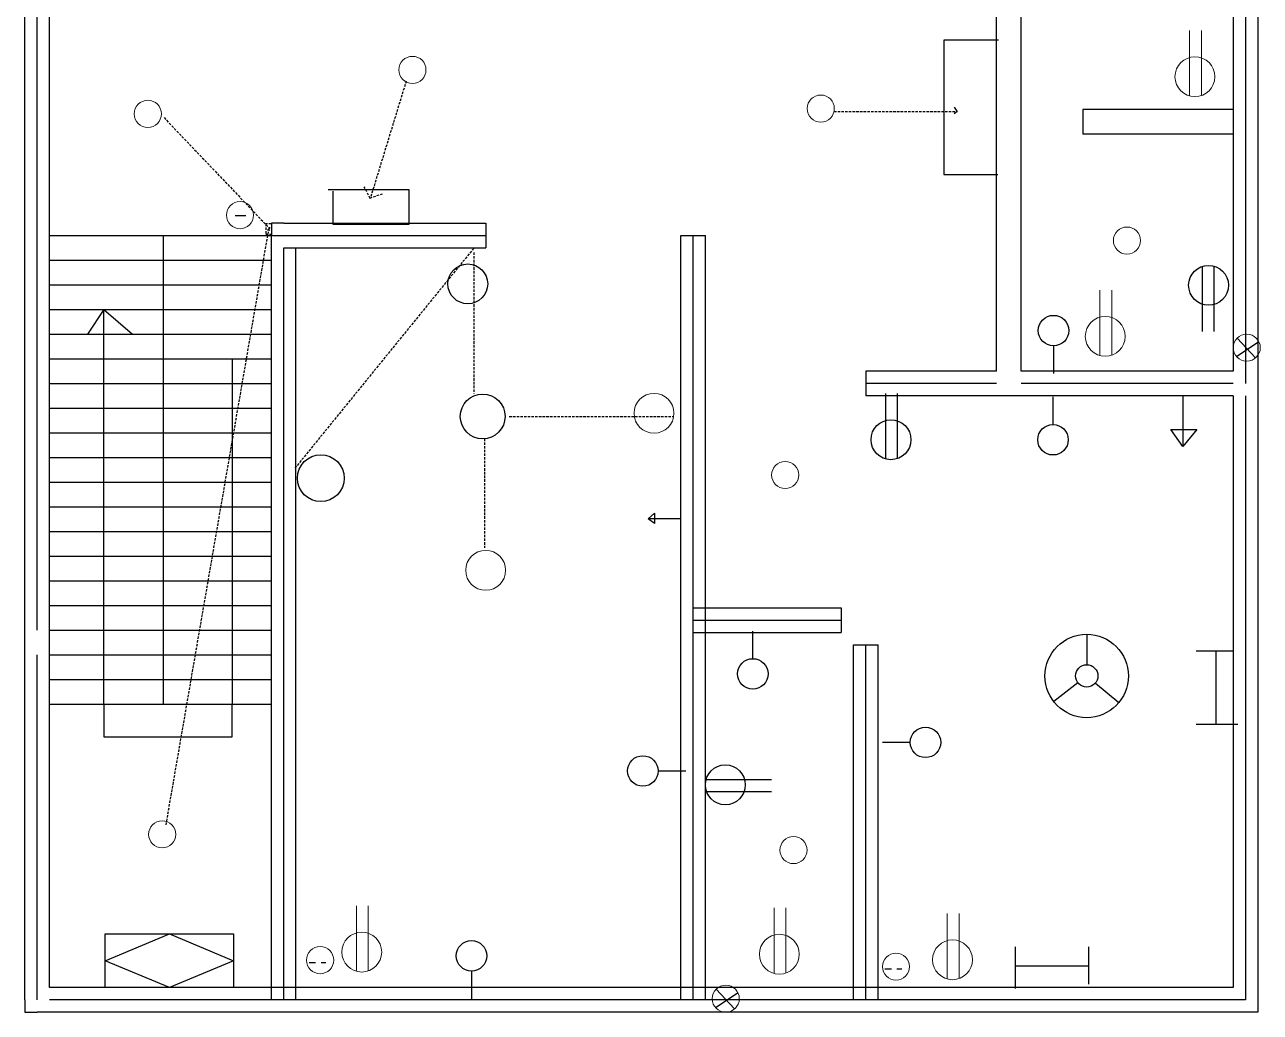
# Model space of a CAD drawing. Header units: inches. Extents: x -209 to 1129, y -389 to 406.
# Drawn here: x 418 to 919, y -389 to 11 of the extents above; entities that cross this region are included whole.
import ezdxf

# ---------------------------------------------------------------- set-up
doc = ezdxf.new("R2010")
doc.units = ezdxf.units.IN
doc.header["$MEASUREMENT"] = 0
doc.linetypes.add('DASHEDX2', pattern=[1.5, 1, -0.5])

msp = doc.modelspace()

# ---------------------------------------------------------------- linework, layer by layer
for p, q in [((912.7476, 77.91597), (912.7476, -28.08403)), ((912.7476, 77.91597), (912.7476, -28.08403)), ((917.7476, 77.91597), (917.7476, -28.08403)), ((907.7476, 72.91597), (907.7476, -28.08403)), ((811.7476, -129.08403), (811.7476, 57.91597)), ((821.7476, -129.08403), (821.7476, 57.91597)), ((417.7476, -74.08403), (417.7476, 41.91597)), ((422.7476, -74.08403), (422.7476, 41.91597)), ((427.7476, -74.08403), (427.7476, 41.91597)), ((907.7476, -23.08403), (846.7476, -23.08403)), ((846.7476, -23.08403), (846.7476, -33.08403)), ((907.7476, -28.08403), (907.7476, -129.08403)), ((912.7476, -28.08403), (912.7476, -134.08403)), ((917.7476, -28.08403), (917.7476, -134.08403)), ((917.7476, -28.08403), (917.7476, -134.08403)), ((907.7476, -33.08403), (846.7476, -33.08403)), ((912.7476, -33.08403), (912.7476, -134.08403)), ((522.7476, -69.08403), (517.7476, -69.08403)), ((517.7476, -69.08403), (517.7476, -74.08403)), ((522.7476, -69.08403), (604.7476, -69.08403)), ((604.7476, -69.08403), (604.7476, -79.08403)), ((417.7476, -384.08403), (417.7476, -74.08403)), ((422.7476, -234.08403), (422.7476, -74.08403)), ((427.7476, -379.08403), (427.7476, -74.08403)), ((427.7476, -74.08403), (522.7476, -74.08403)), ((473.9438, -74.08403), (473.9438, -264.08403)), ((517.7476, -384.08403), (517.7476, -74.08403)), ((522.7476, -74.08403), (604.7476, -74.08403)), ((683.7476, -384.08403), (683.7476, -74.08403)), ((683.7476, -74.08403), (693.7476, -74.08403)), ((688.7476, -384.08403), (688.7476, -74.08403)), ((693.7476, -384.08403), (693.7476, -74.08403)), ((522.7476, -384.08403), (522.7476, -79.08403)), ((522.7476, -79.08403), (604.7476, -79.08403)), ((527.7476, -384.08403), (527.7476, -79.08403)), ((427.7476, -84.08403), (517.7476, -84.08403)), ((427.7476, -94.08403), (517.7476, -94.08403)), ((427.7476, -104.08403), (517.7476, -104.08403)), ((449.85288, -104.08403), (443.21905, -114.08403)), ((449.85288, -264.08403), (449.85288, -104.08403)), ((449.85288, -104.08403), (461.50187, -114.08403)), ((427.7476, -114.08403), (517.7476, -114.08403)), ((427.7476, -124.08403), (517.7476, -124.08403)), ((501.79893, -124.08403), (501.79893, -264.08403)), ((758.7476, -129.08403), (758.7476, -139.08403)), ((811.7476, -129.08403), (758.7476, -129.08403)), ((907.7476, -129.08403), (821.7476, -129.08403)), ((427.7476, -134.08403), (517.7476, -134.08403)), ((811.7476, -134.08403), (758.7476, -134.08403)), ((907.7476, -134.08403), (821.7476, -134.08403)), ((907.7476, -134.08403), (821.7476, -134.08403)), ((917.7476, -134.08403), (917.7476, -230.08403)), ((917.7476, -134.08403), (917.7476, -230.08403)), ((907.7476, -139.08403), (758.7476, -139.08403)), ((907.7476, -139.08403), (907.7476, -230.08403)), ((912.7476, -139.08403), (912.7476, -230.08403)), ((427.7476, -144.08403), (517.7476, -144.08403)), ((427.7476, -154.08403), (517.7476, -154.08403)), ((427.7476, -164.08403), (517.7476, -164.08403)), ((427.7476, -174.08403), (517.7476, -174.08403)), ((427.7476, -184.08403), (517.7476, -184.08403)), ((427.7476, -194.08403), (517.7476, -194.08403)), ((427.7476, -204.08403), (517.7476, -204.08403)), ((427.7476, -214.08403), (517.7476, -214.08403)), ((427.7476, -224.08403), (517.7476, -224.08403)), ((688.7476, -225.08403), (748.7476, -225.08403)), ((748.7476, -225.08403), (748.7476, -235.08403)), ((688.7476, -384.08403), (688.7476, -230.08403)), ((688.7476, -230.08403), (748.7476, -230.08403)), ((907.7476, -230.08403), (907.7476, -379.08403)), ((912.7476, -230.08403), (912.7476, -384.08403)), ((917.7476, -230.08403), (917.7476, -384.08403)), ((427.7476, -234.08403), (517.7476, -234.08403)), ((427.7476, -234.08403), (517.7476, -234.08403)), ((688.7476, -235.08403), (748.7476, -235.08403)), ((753.7476, -384.08403), (753.7476, -240.08403)), ((753.7476, -240.08403), (763.7476, -240.08403)), ((758.7476, -384.08403), (758.7476, -240.08403)), ((763.7476, -384.08403), (763.7476, -240.08403)), ((848.35929, -235.77957), (848.35929, -248.15011)), ((422.7476, -384.08403), (422.7476, -244.08403)), ((427.7476, -244.08403), (517.7476, -244.08403)), ((427.7476, -254.08403), (517.7476, -254.08403)), ((844.77448, -255.50533), (835.03065, -263.12689)), ((851.87257, -255.59445), (861.42196, -263.45826)), ((427.7476, -264.08403), (517.7476, -264.08403)), ((449.85288, -264.08403), (449.85288, -277.36549)), ((501.79893, -277.36549), (501.79893, -264.08403)), ((501.79893, -264.08403), (501.79893, -264.08403)), ((449.85288, -277.36549), (501.79893, -277.36549)), ((522.7476, -379.08403), (427.7476, -379.08403)), ((688.7476, -379.08403), (522.7476, -379.08403)), ((758.7476, -379.08403), (688.7476, -379.08403)), ((907.7476, -379.08403), (758.7476, -379.08403)), ((417.7476, -384.08403), (417.7476, -389.08403)), ((522.7476, -384.08403), (427.7476, -384.08403)), ((688.7476, -384.08403), (522.7476, -384.08403)), ((758.7476, -384.08403), (688.7476, -384.08403)), ((912.7476, -384.08403), (758.7476, -384.08403)), ((917.7476, -384.08403), (917.7476, -389.08403)), ((417.7476, -389.08403), (422.7476, -389.08403)), ((522.7476, -389.08403), (422.7476, -389.08403)), ((688.7476, -389.08403), (522.7476, -389.08403)), ((758.7476, -389.08403), (688.7476, -389.08403)), ((912.7476, -389.08403), (758.7476, -389.08403)), ((917.7476, -389.08403), (912.7476, -389.08403))]:
    msp.add_line(p, q)
at = {"lineweight": 25}
for p, q in [((812.64844, 5.11362), (790.45941, 5.11362)), ((790.45941, 5.11362), (790.45941, -49.3195)), ((795.85379, -23.80935), (794.62781, -24.78401)), ((795.80523, -23.6777), (794.78603, -22.09318)), ((790.45941, -49.3195), (812.31224, -49.3195)), ((573.64366, -55.60304), (540.76394, -55.60304)), ((542.61632, -56.06591), (542.61632, -69.48912)), ((573.64366, -69.48912), (573.64366, -55.60304)), ((503.03074, -66.05092), (507.3485, -66.05092)), ((542.61632, -69.48912), (573.64366, -69.48912)), ((516.23611, -71.91887), (516.76462, -71.53735)), ((517.0876, -71.30257), (516.55909, -71.30257)), ((516.76462, -71.53735), (517.04356, -72.02159)), ((517.10228, -71.30257), (517.10228, -70.70095)), ((895.12007, -86.66867), (895.12007, -113.0706)), ((899.89438, -86.51299), (899.89438, -113.0706)), ((834.92406, -118.8506), (834.92406, -130.06467)), ((918.21741, -117.25197), (909.14122, -123.25786)), ((909.31846, -115.75182), (916.84473, -123.75617)), ((766.85854, -164.72009), (766.85854, -138.16249)), ((771.63284, -164.56442), (771.63284, -138.16249)), ((834.69528, -150.74117), (834.69528, -139.52711)), ((887.27697, -139.08403), (887.27697, -159.73248)), ((887.27697, -159.73248), (882.52483, -152.73588)), ((882.52483, -152.73588), (893.02955, -152.73588)), ((893.02955, -152.73588), (887.27697, -159.73248)), ((670.54685, -188.97625), (673.07855, -186.69985)), ((683.7476, -188.97625), (670.54685, -188.97625)), ((673.07855, -190.87325), (670.54685, -188.97625)), ((673.07855, -186.69985), (673.07855, -190.87325)), ((712.97126, -245.69716), (712.97126, -234.48309)), ((776.82303, -279.64329), (765.60896, -279.64329)), ((674.57068, -291.23204), (685.78474, -291.23204)), ((450.33312, -368.1701), (476.4014, -357.25618)), ((476.4014, -357.25618), (502.46968, -368.1701)), ((476.4014, -379.08403), (450.33312, -368.1701)), ((502.46968, -368.1701), (476.4014, -379.08403)), ((533.06475, -368.88254), (535.71858, -368.88254)), ((537.92538, -368.88254), (539.14238, -368.88254)), ((539.14238, -368.88254), (539.903, -368.88254)), ((598.91228, -372.37852), (598.91228, -383.59258)), ((766.55471, -371.52016), (769.20853, -371.52016)), ((771.41533, -371.52016), (772.63233, -371.52016)), ((772.63233, -371.52016), (773.39295, -371.52016)), ((698.07458, -379.73805), (705.60086, -387.7424)), ((706.97354, -381.2382), (697.89734, -387.24409))]:
    msp.add_line(p, q, dxfattribs=at)
at = {"lineweight": 20}
for p, q in [((890.10478, -17.52128), (890.10478, 9.03633)), ((894.87909, -17.3656), (894.87909, 9.03633)), ((853.72342, -122.79643), (853.72342, -96.23882)), ((858.49773, -122.64075), (858.49773, -96.23882)), ((552.29281, -372.46771), (552.29281, -345.91011)), ((557.06712, -372.31204), (557.06712, -345.91011)), ((721.59795, -373.33816), (721.59795, -346.78055)), ((726.37225, -373.18249), (726.37225, -346.78055)), ((791.81653, -375.5837), (791.81653, -349.02609)), ((796.59084, -375.42802), (796.59084, -349.02609))]:
    msp.add_line(p, q, dxfattribs=at)
at = {"linetype": 'DASHEDX2', "lineweight": 25}
for p, q in [((572.43998, -11.49342), (557.85533, -59.09822)), ((745.91692, -23.81616), (795.9556, -23.81616)), ((474.24132, -26.32084), (517.09833, -71.3168)), ((557.85533, -59.09822), (555.3486, -54.31496)), ((557.72289, -58.94509), (562.76921, -57.15172)), ((517.70809, -69.34656), (515.47944, -69.34656)), ((515.47944, -69.34656), (515.47944, -73.53963)), ((475.07538, -313.07999), (516.7598, -71.55385)), ((515.47944, -73.53963), (517.88289, -73.53963)), ((599.86284, -79.26529), (527.16023, -168.6421)), ((599.914, -80.99672), (599.914, -138.2387)), ((614.23515, -147.52859), (680.5057, -147.52859)), ((604.18131, -156.47636), (604.18131, -200.74962))]:
    msp.add_line(p, q, dxfattribs=at)
at = {"lineweight": 30}
for p, q in [((892.80109, -242.5057), (907.9671, -242.5057)), ((900.65782, -242.5057), (900.65782, -272.28824)), ((892.80109, -272.28824), (909.68693, -272.28824)), ((694.03486, -294.72345), (720.59246, -294.72345)), ((694.19053, -299.49776), (720.59246, -299.49776)), ((819.36995, -362.54669), (819.36995, -379.43253)), ((849.15248, -362.54669), (849.15248, -377.7127)), ((849.15248, -370.40342), (819.36995, -370.40342))]:
    msp.add_line(p, q, dxfattribs=at)
at = {"lineweight": 25}
msp.add_lwpolyline([(450.33312, -357.25618), (502.46968, -357.25618), (502.46968, -379.08403), (450.33312, -379.08403)], close=True, dxfattribs=at)
at = {"lineweight": 20}
for centre, radius in [((574.95656, -6.9588), 5.49812), ((892.24032, -9.72684), 8.08169), ((467.66589, -24.78915), 5.49812), ((740.52823, -22.64769), 5.49812), ((505.05483, -65.85442), 5.49812), ((864.67553, -76.16592), 5.49812), ((855.85896, -115.00199), 8.08169), ((913.24572, -119.59967), 5.49812), ((672.91613, -146.20131), 8.08169), ((726.10176, -171.21351), 5.49812), ((604.66298, -209.86881), 8.08169), ((473.49566, -316.93661), 5.49812), ((729.47243, -323.3119), 5.49812), ((554.42835, -364.67328), 8.08169), ((723.73348, -365.54373), 8.08169), ((793.95207, -367.78926), 8.08169), ((537.52842, -367.94374), 5.49812), ((771.01838, -370.58136), 5.49812), ((702.00185, -383.5859), 5.49812)]:
    msp.add_circle(centre, radius, dxfattribs=at)
at = {"lineweight": 25}
for centre, radius in [((597.40109, -93.7257), 8.08169), ((897.75884, -94.30743), 8.08169), ((834.92406, -112.66938), 6.18123), ((603.44566, -147.46715), 9.08788), ((768.99407, -156.92566), 8.08169), ((834.69528, -156.9224), 6.18123), ((537.82188, -172.52569), 9.4974), ((712.97126, -251.87838), 6.18123), ((783.00425, -279.64329), 6.18123), ((668.38945, -291.23204), 6.18123), ((701.82929, -296.85899), 8.08169), ((598.91228, -366.19729), 6.18123)]:
    msp.add_circle(centre, radius, dxfattribs=at)
for radius in [16.92174, 4.5512]:
    msp.add_circle((848.35929, -252.70131), radius)

doc.saveas('drawing.dxf')
